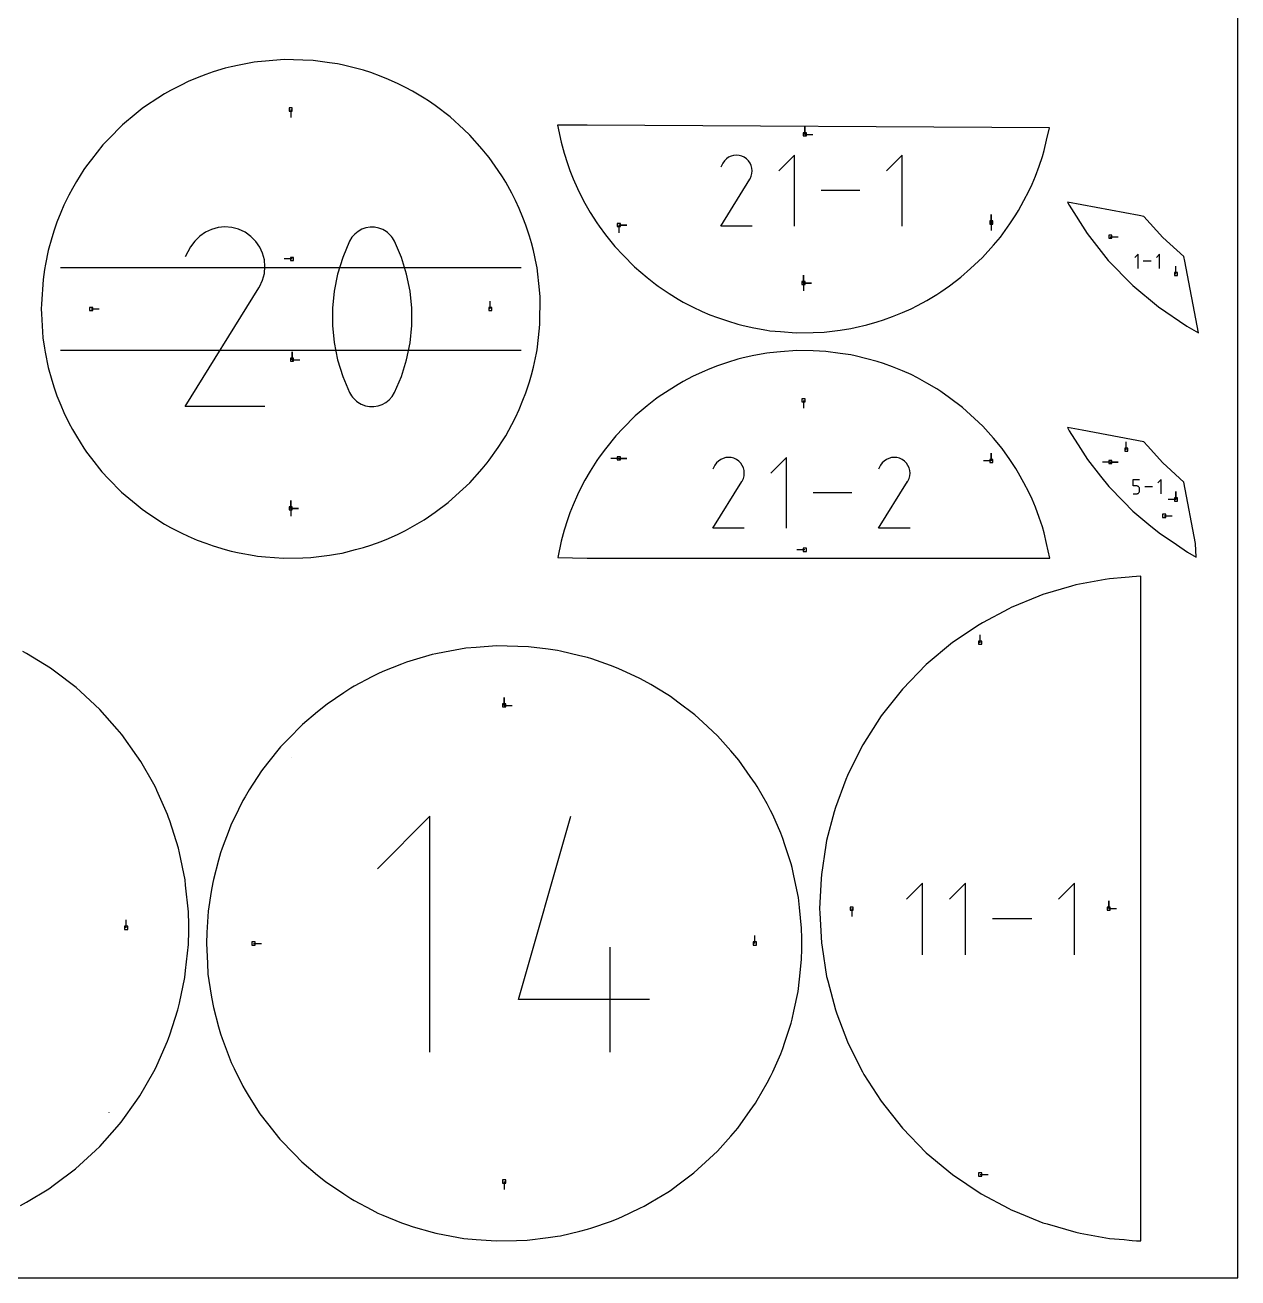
# Model space of a CAD drawing. Extents: x 0 to 800, y 0 to 1000.
# Drawn here: x 581.3 to 800, y 0 to 226 of the extents above; entities that cross this region are included whole.
import ezdxf

# ---------------------------------------------------------------- set-up
doc = ezdxf.new("R2010")
doc.units = 0
doc.header["$MEASUREMENT"] = 0
for name, color, linetype in [('annotation', 7, 'Continuous'), ('boundary', 7, 'Continuous'), ('frame', 7, 'Continuous'), ('hole', 7, 'Continuous')]:
    doc.layers.add(name, color=color, linetype=linetype)

msp = doc.modelspace()

# ---------------------------------------------------------------- linework, layer by layer
at = {"layer": 'annotation', "color": 1}
for p, q in [((629.187559, 210.806537), (629.187559, 209.377787)), ((680.188838, 207.977343), (680.188838, 207.977343)), ((721.907271, 206.310512), (721.907271, 207.739262)), ((721.907271, 206.310512), (721.907271, 207.739262)), ((721.907271, 207.739262), (721.907271, 206.310512)), ((721.907271, 206.310512), (723.336021, 206.310512)), ((707.400898, 201.557623), (707.105149, 201.138246)), ((707.75573, 201.907705), (707.400898, 201.557623)), ((708.158855, 202.185689), (707.75573, 201.907705)), ((708.59948, 202.388772), (708.158855, 202.185689)), ((709.066813, 202.51415), (708.59948, 202.388772)), ((709.550063, 202.559019), (709.066813, 202.51415)), ((710.038439, 202.520577), (709.550063, 202.559019)), ((710.521148, 202.396019), (710.038439, 202.520577)), ((710.9874, 202.182543), (710.521148, 202.396019)), ((711.404412, 201.886424), (710.9874, 202.182543)), ((710.9874, 202.182543), (710.9874, 202.182543)), ((711.753079, 201.531084), (711.404412, 201.886424)), ((712.030301, 201.127412), (711.753079, 201.531084)), ((720.035396, 202.559331), (717.194236, 199.717369)), ((720.035396, 189.77932), (720.035396, 202.559331)), ((739.449456, 202.559331), (736.608296, 199.717369)), ((739.449456, 189.77932), (739.449456, 202.559331)), ((707.105149, 201.138246), (706.732472, 200.423348)), ((712.232978, 200.686299), (712.030301, 201.127412)), ((712.35801, 200.218636), (712.232978, 200.686299)), ((712.236228, 198.765251), (712.362735, 199.247221)), ((712.402295, 199.735313), (712.35801, 200.218636)), ((712.362735, 199.247221), (712.402295, 199.735313)), ((706.724457, 189.779216), (711.969183, 198.222551)), ((711.969183, 198.222551), (711.975453, 198.230309)), ((711.969183, 198.222551), (711.969183, 198.222551)), ((711.975453, 198.230309), (711.981465, 198.238134)), ((711.981465, 198.238134), (711.98726, 198.24609)), ((711.98726, 198.24609), (711.992877, 198.254244)), ((711.992877, 198.254244), (711.998355, 198.262662)), ((711.998355, 198.262662), (712.003734, 198.27141)), ((712.003734, 198.27141), (712.009054, 198.280553)), ((712.009054, 198.280553), (712.014355, 198.290159)), ((712.014355, 198.290159), (712.019674, 198.300292)), ((712.019674, 198.300292), (712.236228, 198.765251)), ((712.019674, 198.300292), (712.019674, 198.300292)), ((731.816593, 196.169325), (724.828701, 196.169325)), ((688.3478, 189.950101), (689.77655, 189.9501)), ((688.3478, 189.950101), (689.77655, 189.9501)), ((689.77655, 189.9501), (688.3478, 189.950101)), ((688.3478, 189.950101), (688.3478, 188.521351)), ((755.530763, 190.426351), (755.530763, 191.8551)), ((755.530763, 190.426351), (755.530763, 191.8551)), ((755.530763, 191.8551), (755.530763, 190.426351)), ((755.530763, 190.426351), (755.530763, 188.997601)), ((612.775696, 187.957834), (611.876356, 187.070534)), ((613.797435, 188.662398), (612.775696, 187.957834)), ((614.914219, 189.177121), (613.797435, 188.662398)), ((616.098698, 189.494897), (614.914219, 189.177121)), ((617.323519, 189.608621), (616.098698, 189.494897)), ((618.561331, 189.511187), (617.323519, 189.608621)), ((619.784781, 189.19549), (618.561331, 189.511187)), ((620.966518, 188.654424), (619.784781, 189.19549)), ((622.023455, 187.903897), (620.966518, 188.654424)), ((620.966518, 188.654424), (620.966518, 188.654424)), ((622.907169, 187.003269), (622.023455, 187.903897)), ((640.22178, 187.739859), (639.803644, 187.044521)), ((640.742887, 188.332411), (640.22178, 187.739859)), ((641.349711, 188.816441), (640.742887, 188.332411)), ((642.024998, 189.186215), (641.349711, 188.816441)), ((642.751494, 189.435999), (642.024998, 189.186215)), ((643.511946, 189.560057), (642.751494, 189.435999)), ((644.289101, 189.552656), (643.511946, 189.560057)), ((645.065703, 189.408062), (644.289101, 189.552656)), ((645.824501, 189.120538), (645.065703, 189.408062)), ((646.114981, 188.967893), (645.824501, 189.120538)), ((645.824501, 189.120538), (645.824501, 189.120538)), ((646.393724, 188.792561), (646.114981, 188.967893)), ((646.659376, 188.595929), (646.393724, 188.792561)), ((646.910584, 188.379385), (646.659376, 188.595929)), ((647.145992, 188.144316), (646.910584, 188.379385)), ((647.364247, 187.892111), (647.145992, 188.144316)), ((647.563995, 187.624157), (647.364247, 187.892111)), ((647.74388, 187.341841), (647.563995, 187.624157)), ((712.400366, 189.779216), (706.724457, 189.779216)), ((776.983335, 187.855365), (778.412085, 187.855365)), ((611.126765, 186.007603), (610.182197, 184.195658)), ((611.876356, 187.070534), (611.126765, 186.007603)), ((623.609803, 185.980142), (622.907169, 187.003269)), ((624.123497, 184.862121), (623.609803, 185.980142)), ((639.803644, 187.044521), (638.561976, 184.124605)), ((639.803644, 187.044521), (639.803644, 187.044521)), ((647.902549, 187.046552), (647.74388, 187.341841)), ((649.150236, 184.120618), (647.902549, 187.046552)), ((647.902549, 187.046552), (647.902549, 187.046552)), ((624.440396, 183.676806), (624.123497, 184.862121)), ((624.55264, 182.451801), (624.440396, 183.676806)), ((629.425684, 183.83812), (627.996934, 183.83812)), ((638.561976, 184.124605), (637.630725, 181.120009)), ((650.086001, 181.111507), (649.150236, 184.120618)), ((781.982673, 184.683231), (781.415654, 184.116052)), ((781.982673, 182.132688), (781.982673, 184.683231)), ((784.33388, 183.407959), (782.939286, 183.407959)), ((785.857192, 184.683231), (785.290173, 184.116052)), ((785.857192, 182.132688), (785.857192, 184.683231)), ((587.707241, 182.319518), (590.17341, 182.319469)), ((590.17341, 182.319469), (670.744043, 182.319476)), ((624.131734, 179.99313), (624.452372, 181.214708)), ((624.452372, 181.214708), (624.55264, 182.451801)), ((637.630725, 181.120009), (637.009891, 178.05469)), ((650.709845, 178.043179), (650.086001, 181.111507)), ((721.669147, 179.490367), (721.669147, 180.919117)), ((721.669147, 179.490367), (721.669147, 180.919117)), ((721.669147, 180.919117), (721.669147, 179.490367)), ((721.669147, 179.490367), (721.669147, 180.919117)), ((721.669147, 180.919117), (721.669147, 179.490367)), ((788.832284, 181.110328), (788.832284, 182.539078)), ((610.161884, 157.21759), (623.454895, 178.617631)), ((623.454895, 178.617631), (623.470786, 178.637295)), ((623.454895, 178.617631), (623.454895, 178.617631)), ((623.470786, 178.637295), (623.486025, 178.657127)), ((623.486025, 178.657127), (623.500713, 178.677292)), ((623.500713, 178.677292), (623.514949, 178.697959)), ((623.514949, 178.697959), (623.528834, 178.719295)), ((623.528834, 178.719295), (623.542468, 178.741467)), ((623.542468, 178.741467), (623.555952, 178.764642)), ((623.555952, 178.764642), (623.569385, 178.788987)), ((623.569385, 178.788987), (623.582869, 178.81467)), ((623.582869, 178.81467), (624.131734, 179.99313)), ((623.582869, 178.81467), (623.582869, 178.81467)), ((721.669147, 179.490367), (721.669146, 178.061617)), ((721.669147, 179.490367), (723.097896, 179.490367)), ((721.669147, 179.490367), (723.097896, 179.490367)), ((723.097896, 179.490367), (721.669147, 179.490367)), ((637.009891, 178.05469), (636.699474, 174.952607)), ((651.021766, 174.939592), (650.709845, 178.043179)), ((593.215376, 174.819516), (594.644126, 174.819516)), ((636.699474, 174.952607), (636.699474, 171.837717)), ((651.021766, 171.824702), (651.021766, 174.939592)), ((665.181873, 174.819516), (665.181873, 176.248266)), ((636.699474, 171.837717), (637.009891, 168.733979)), ((650.709845, 168.722468), (651.021766, 171.824702)), ((590.173432, 167.319503), (587.707249, 167.319479)), ((670.744029, 167.319493), (590.173432, 167.319503)), ((637.009891, 168.733979), (637.630725, 165.66535)), ((650.086001, 165.656848), (650.709845, 168.722468)), ((629.425684, 165.652641), (629.425684, 167.081391)), ((629.425684, 165.652641), (629.425684, 167.081391)), ((629.425684, 167.081391), (629.425684, 165.652641)), ((629.425684, 165.652641), (630.854434, 165.652641)), ((637.630725, 165.66535), (638.561976, 162.655788)), ((649.150236, 162.651801), (650.086001, 165.656848)), ((638.561976, 162.655788), (639.803644, 159.729252)), ((647.902549, 159.731283), (649.150236, 162.651801)), ((639.803644, 159.729252), (639.803644, 159.729252)), ((639.803644, 159.729252), (639.961737, 159.434551)), ((639.961737, 159.434551), (640.140293, 159.153642)), ((640.140293, 159.153642), (640.338561, 158.887379)), ((640.338561, 158.887379), (640.555787, 158.636615)), ((640.555787, 158.636615), (640.791221, 158.402201)), ((640.791221, 158.402201), (641.044109, 158.184991)), ((646.356709, 157.966661), (646.963273, 158.449368)), ((646.963273, 158.449368), (647.484372, 159.039475)), ((647.484372, 159.039475), (647.902549, 159.731283)), ((647.902549, 159.731283), (647.902549, 159.731283)), ((721.669146, 158.32276), (721.669146, 156.894011)), ((624.54775, 157.21759), (610.161884, 157.21759)), ((641.044109, 158.184991), (641.313698, 157.985838)), ((641.313698, 157.985838), (641.599238, 157.805593)), ((641.599238, 157.805593), (641.899975, 157.645109)), ((641.899975, 157.645109), (641.899975, 157.645109)), ((641.899975, 157.645109), (642.652795, 157.363685)), ((642.652795, 157.363685), (643.424875, 157.223869)), ((643.424875, 157.223869), (644.198761, 157.21996)), ((644.198761, 157.21996), (644.956998, 157.346256)), ((644.956998, 157.346256), (645.682132, 157.597057)), ((645.682132, 157.597057), (646.356709, 157.966661)), ((779.863023, 149.421265), (779.863023, 150.850015)), ((688.3478, 147.863027), (686.91905, 147.863027)), ((688.3478, 147.863027), (689.77655, 147.863027)), ((688.3478, 147.863027), (689.77655, 147.863027)), ((689.77655, 147.863027), (688.3478, 147.863027)), ((705.982559, 147.032099), (705.68681, 146.612723)), ((706.337392, 147.382182), (705.982559, 147.032099)), ((706.740516, 147.660166), (706.337392, 147.382182)), ((707.181141, 147.863249), (706.740516, 147.660166)), ((707.648474, 147.988626), (707.181141, 147.863249)), ((708.131724, 148.033496), (707.648474, 147.988626)), ((708.6201, 147.995053), (708.131724, 148.033496)), ((709.102809, 147.870496), (708.6201, 147.995053)), ((709.569061, 147.657019), (709.102809, 147.870496)), ((709.986073, 147.360901), (709.569061, 147.657019)), ((709.569061, 147.657019), (709.569061, 147.657019)), ((710.33474, 147.00556), (709.986073, 147.360901)), ((710.611962, 146.601888), (710.33474, 147.00556)), ((718.617057, 148.033807), (715.775897, 145.191846)), ((718.617057, 135.253796), (718.617057, 148.033807)), ((735.866961, 147.032099), (735.571212, 146.612723)), ((736.221794, 147.382182), (735.866961, 147.032099)), ((736.624918, 147.660166), (736.221794, 147.382182)), ((737.065543, 147.863249), (736.624918, 147.660166)), ((737.532876, 147.988626), (737.065543, 147.863249)), ((738.016127, 148.033496), (737.532876, 147.988626)), ((738.504502, 147.995053), (738.016127, 148.033496)), ((738.987212, 147.870496), (738.504502, 147.995053)), ((739.453463, 147.657019), (738.987212, 147.870496)), ((739.870475, 147.360901), (739.453463, 147.657019)), ((739.453463, 147.657019), (739.453463, 147.657019)), ((740.219142, 147.00556), (739.870475, 147.360901)), ((740.496365, 146.601888), (740.219142, 147.00556)), ((755.530763, 147.386777), (754.102013, 147.386777)), ((755.530763, 147.386777), (755.530763, 148.815527)), ((755.530763, 147.386777), (755.530763, 148.815527)), ((755.530763, 148.815527), (755.530763, 147.386777)), ((776.983336, 147.197041), (775.554586, 147.197041)), ((776.983336, 147.197041), (778.412086, 147.197041)), ((776.983336, 147.197041), (778.412086, 147.197041)), ((778.412086, 147.197041), (776.983336, 147.197041)), ((705.68681, 146.612723), (705.314133, 145.897824)), ((710.814639, 146.160775), (710.611962, 146.601888)), ((710.939671, 145.693112), (710.814639, 146.160775)), ((710.817889, 144.239727), (710.944396, 144.721698)), ((710.983956, 145.209789), (710.939671, 145.693112)), ((710.944396, 144.721698), (710.983956, 145.209789)), ((735.571212, 146.612723), (735.198535, 145.897824)), ((740.699042, 146.160775), (740.496365, 146.601888)), ((740.824073, 145.693112), (740.699042, 146.160775)), ((740.702291, 144.239727), (740.828798, 144.721698)), ((740.868359, 145.209789), (740.824073, 145.693112)), ((740.828798, 144.721698), (740.868359, 145.209789)), ((705.306118, 135.253692), (710.550844, 143.697027)), ((710.550844, 143.697027), (710.557114, 143.704786)), ((710.550844, 143.697027), (710.550844, 143.697027)), ((710.557114, 143.704786), (710.563126, 143.71261)), ((710.563126, 143.71261), (710.568921, 143.720566)), ((710.568921, 143.720566), (710.574538, 143.72872)), ((710.574538, 143.72872), (710.580016, 143.737138)), ((710.580016, 143.737138), (710.585395, 143.745886)), ((710.585395, 143.745886), (710.590715, 143.75503)), ((710.590715, 143.75503), (710.596016, 143.764635)), ((710.596016, 143.764635), (710.601336, 143.774768)), ((710.601336, 143.774768), (710.817889, 144.239727)), ((710.601336, 143.774768), (710.601336, 143.774768)), ((735.190521, 135.253692), (740.435246, 143.697027)), ((740.435246, 143.697027), (740.441516, 143.704786)), ((740.435246, 143.697027), (740.435246, 143.697027)), ((740.441516, 143.704786), (740.447529, 143.71261)), ((740.447529, 143.71261), (740.453324, 143.720566)), ((740.453324, 143.720566), (740.45894, 143.72872)), ((740.45894, 143.72872), (740.464419, 143.737138)), ((740.464419, 143.737138), (740.469798, 143.745886)), ((740.469798, 143.745886), (740.475118, 143.75503)), ((740.475118, 143.75503), (740.480418, 143.764635)), ((740.480418, 143.764635), (740.485738, 143.774768)), ((740.485738, 143.774768), (740.702291, 144.239727)), ((740.485738, 143.774768), (740.485738, 143.774768)), ((781.132705, 142.889111), (781.132705, 144.024907)), ((781.132705, 144.024907), (782.265462, 144.024907)), ((781.699083, 142.889111), (781.132705, 142.889111)), ((781.80078, 142.88002), (781.699083, 142.889111)), ((781.896541, 142.853802), (781.80078, 142.88002)), ((781.984758, 142.812039), (781.896541, 142.853802)), ((782.06382, 142.756311), (781.984758, 142.812039)), ((782.132118, 142.688198), (782.06382, 142.756311)), ((782.188041, 142.609283), (782.132118, 142.688198)), ((782.229979, 142.521146), (782.188041, 142.609283)), ((782.256323, 142.425369), (782.229979, 142.521146)), ((782.265462, 142.323532), (782.256323, 142.425369)), ((784.616749, 142.749635), (783.222156, 142.749635)), ((786.140061, 144.024907), (785.573043, 143.457728)), ((786.140061, 141.474364), (786.140061, 144.024907)), ((629.187559, 138.832495), (629.187559, 140.261245)), ((629.187559, 138.832495), (629.187559, 140.261245)), ((629.187559, 140.261245), (629.187559, 138.832495)), ((629.187559, 138.832495), (629.187559, 140.261245)), ((629.187559, 140.261245), (629.187559, 138.832495)), ((730.398254, 141.643802), (723.410362, 141.643802)), ((781.132705, 141.474364), (781.699083, 141.474364)), ((781.699083, 141.474364), (781.800737, 141.483504)), ((781.699083, 141.474364), (781.699083, 141.474364)), ((781.800737, 141.483504), (781.896477, 141.509853)), ((781.896477, 141.509853), (781.984687, 141.551809)), ((781.984687, 141.551809), (782.063754, 141.607764)), ((782.063754, 141.607764), (782.132065, 141.676115)), ((782.132065, 141.676115), (782.188005, 141.755257)), ((782.188005, 141.755257), (782.229961, 141.843586)), ((782.229961, 141.843586), (782.256318, 141.939496)), ((782.256318, 141.939496), (782.265462, 142.041382)), ((782.265462, 142.041382), (782.265462, 142.323532)), ((782.265462, 142.323532), (782.265462, 142.323532)), ((788.832284, 140.452004), (787.403534, 140.452004)), ((788.832284, 140.452004), (788.832284, 141.880754)), ((788.832284, 140.452004), (788.832284, 141.880754)), ((788.832284, 141.880754), (788.832284, 140.452004)), ((629.187559, 138.832495), (630.616309, 138.832495)), ((629.187559, 138.832495), (630.616309, 138.832495)), ((630.616309, 138.832495), (629.187559, 138.832495)), ((629.187559, 138.832495), (629.187559, 137.403745)), ((786.702053, 137.494896), (788.130803, 137.494896)), ((710.982027, 135.253692), (705.306118, 135.253692)), ((740.866429, 135.253692), (735.190521, 135.253692)), ((721.907271, 131.354344), (720.478522, 131.354344)), ((753.528358, 114.603416), (753.528358, 116.032166)), ((667.685917, 103.295459), (667.685917, 104.724209)), ((667.685917, 103.295459), (667.685917, 104.724209)), ((667.685917, 104.724209), (667.685917, 103.295459)), ((667.685917, 103.295459), (669.114667, 103.295459)), ((629.411262, 93.902995), (629.383954, 93.871649)), ((654.304298, 83.295321), (644.848299, 73.836655)), ((654.304298, 40.760664), (654.304298, 83.295321)), ((670.253461, 50.216663), (679.685453, 83.295321)), ((743.133553, 71.234627), (740.253801, 68.354062)), ((743.133553, 58.281021), (743.133553, 71.234627)), ((750.870907, 71.234627), (747.991155, 68.354062)), ((750.870907, 58.281021), (750.870907, 71.234627)), ((770.548674, 71.234627), (767.668921, 68.354062)), ((770.548674, 58.281021), (770.548674, 71.234627)), ((776.702348, 66.631899), (776.702348, 68.060649)), ((776.702348, 66.631899), (776.702348, 68.060649)), ((776.702348, 68.060649), (776.702348, 66.631899)), ((730.354414, 66.631899), (730.354413, 65.203149)), ((776.702348, 66.631899), (778.131098, 66.631899)), ((599.510911, 63.148771), (599.510911, 64.577521)), ((762.812131, 64.757824), (755.729322, 64.757824)), ((712.88592, 60.3497), (712.88592, 61.778449)), ((622.485914, 60.3497), (623.914664, 60.349699)), ((686.791456, 40.760664), (686.791456, 59.651323)), ((693.870785, 50.216663), (670.253461, 50.216663)), ((596.453896, 29.868214), (596.479038, 29.900548)), ((753.528358, 18.66038), (754.957108, 18.66038)), ((667.685917, 17.40394), (667.685917, 15.97519))]:
    msp.add_line(p, q, dxfattribs=at)
at = {"layer": 'boundary', "color": 5}
for p, q in [((622.575473, 219.326332), (619.88042, 218.808095)), ((623.207777, 219.414448), (622.575473, 219.326332)), ((624.641638, 219.542273), (623.207777, 219.414448)), ((628.013705, 219.803292), (624.641638, 219.542273)), ((631.394739, 219.716207), (628.013705, 219.803292)), ((633.215385, 219.641762), (631.394739, 219.716207)), ((636.187813, 219.239289), (633.215385, 219.641762)), ((613.860646, 217.105268), (612.307328, 216.52055)), ((615.224367, 217.566311), (613.860646, 217.105268)), ((617.358146, 218.228119), (615.224367, 217.566311)), ((618.471742, 218.511578), (617.358146, 218.228119)), ((619.88042, 218.808095), (618.471742, 218.511578)), ((637.611584, 219.026745), (636.187813, 219.239289)), ((638.488608, 218.854561), (637.611584, 219.026745)), ((640.903314, 218.249903), (638.488608, 218.854561)), ((642.291953, 217.870456), (640.903314, 218.249903)), ((643.631715, 217.449202), (642.291953, 217.870456)), ((645.486361, 216.759275), (643.631715, 217.449202)), ((609.428056, 215.212019), (607.49392, 214.227594)), ((610.727676, 215.831117), (609.428056, 215.212019)), ((612.307328, 216.52055), (610.727676, 215.831117)), ((646.820374, 216.218255), (645.486361, 216.759275)), ((648.572505, 215.445424), (646.820374, 216.218255)), ((649.883599, 214.784512), (648.572505, 215.445424)), ((651.144261, 214.089508), (649.883599, 214.784512)), ((605.225423, 212.854019), (602.985491, 211.381425)), ((606.442699, 213.622485), (605.225423, 212.854019)), ((607.49392, 214.227594), (606.442699, 213.622485)), ((653.241624, 212.871336), (651.144261, 214.089508)), ((654.043832, 212.348398), (653.241624, 212.871336)), ((602.419326, 210.965954), (601.301484, 210.058913)), ((602.985491, 211.381425), (602.419326, 210.965954)), ((655.213445, 211.509172), (654.043832, 212.348398)), ((657.918624, 209.479153), (655.213445, 211.509172)), ((598.845333, 208.022016), (596.343839, 205.470189)), ((601.301484, 210.058913), (598.845333, 208.022016)), ((660.400736, 207.18175), (657.918624, 209.479153)), ((682.65504, 207.977387), (677.330555, 207.977387)), ((677.330555, 207.977387), (677.960119, 204.907515)), ((765.991534, 207.517324), (682.65504, 207.977387)), ((661.507397, 206.164314), (660.400736, 207.18175)), ((663.695621, 203.669634), (661.507397, 206.164314)), ((765.498672, 205.288903), (765.991534, 207.517324)), ((595.341121, 204.437304), (593.242125, 201.785289)), ((596.343839, 205.470189), (595.341121, 204.437304)), ((664.635391, 202.579161), (663.695621, 203.669634)), ((677.960119, 204.907515), (678.515574, 202.92411)), ((765.043658, 203.405931), (765.498672, 205.288903)), ((593.242125, 201.785289), (592.368607, 200.641059)), ((664.988026, 202.125525), (664.635391, 202.579161)), ((666.595084, 199.82261), (664.988026, 202.125525)), ((678.515574, 202.92411), (679.081339, 201.071399)), ((764.146602, 200.59591), (764.739203, 202.334832)), ((764.739203, 202.334832), (765.043658, 203.405931)), ((591.896309, 199.958623), (590.553417, 197.787281)), ((592.368607, 200.641059), (591.896309, 199.958623)), ((667.399281, 198.628641), (666.595084, 199.82261)), ((679.081339, 201.071399), (679.51727, 199.808312)), ((679.51727, 199.808312), (680.121862, 198.311285)), ((763.472077, 198.77997), (764.146602, 200.59591)), ((590.553417, 197.787281), (589.821363, 196.547767)), ((667.966535, 197.703418), (667.399281, 198.628641)), ((669.065153, 195.685202), (667.966535, 197.703418)), ((680.121862, 198.311285), (680.90278, 196.538494)), ((762.290845, 196.077081), (762.882712, 197.336831)), ((762.882712, 197.336831), (763.472077, 198.77997)), ((589.184998, 195.367831), (588.309221, 193.522473)), ((589.821363, 196.547767), (589.184998, 195.367831)), ((669.722492, 194.404498), (669.065153, 195.685202)), ((670.401125, 192.960072), (669.722492, 194.404498)), ((680.90278, 196.538494), (681.666585, 194.929072)), ((681.666585, 194.929072), (682.221589, 193.899996)), ((761.406278, 194.353665), (762.290845, 196.077081)), ((587.728906, 192.205078), (587.035683, 190.488592)), ((588.309221, 193.522473), (587.728906, 192.205078)), ((671.076888, 191.305374), (670.401125, 192.960072)), ((682.221589, 193.899996), (683.206699, 192.232008)), ((683.206699, 192.232008), (684.377896, 190.33828)), ((759.953394, 191.786556), (760.448123, 192.593486)), ((760.448123, 192.593486), (761.406278, 194.353665)), ((782.178924, 191.669965), (769.246759, 194.107842)), ((769.246759, 194.107842), (769.566545, 193.535056)), ((769.566545, 193.535056), (772.80612, 188.437437)), ((587.035683, 190.488592), (586.535846, 189.04034)), ((671.578141, 189.955914), (671.076888, 191.305374)), ((672.257616, 187.962071), (671.578141, 189.955914)), ((684.377896, 190.33828), (684.789809, 189.743097)), ((757.162064, 187.775741), (758.871202, 190.179856)), ((758.871202, 190.179856), (759.953394, 191.786556)), ((783.004379, 191.514356), (782.178924, 191.669965)), ((786.448734, 187.696039), (783.004379, 191.514356)), ((586.115415, 187.663555), (585.478532, 185.389388)), ((586.535846, 189.04034), (586.115415, 187.663555)), ((672.606703, 186.733953), (672.257616, 187.962071)), ((684.789809, 189.743097), (685.965284, 188.20333)), ((685.965284, 188.20333), (687.613148, 186.10039)), ((755.897435, 186.308315), (757.162064, 187.775741)), ((772.80612, 188.437437), (776.624851, 183.582881)), ((790.267051, 184.251684), (786.448734, 187.696039)), ((585.478532, 185.389388), (584.968585, 182.902791)), ((672.944832, 185.33468), (672.606703, 186.733953)), ((687.613148, 186.10039), (689.145252, 184.500453)), ((753.950161, 184.092675), (755.897435, 186.308315)), ((673.509947, 182.779579), (672.944832, 185.33468)), ((689.145252, 184.500453), (691.204002, 182.387995)), ((751.785397, 182.089003), (753.950161, 184.092675)), ((776.624851, 183.582881), (780.922501, 179.146694)), ((790.42266, 183.426228), (790.267051, 184.251684)), ((792.860536, 170.494064), (790.42266, 183.426228)), ((584.789392, 181.905752), (584.535415, 180.141809)), ((584.968585, 182.902791), (584.789392, 181.905752)), ((673.607909, 182.210281), (673.509947, 182.779579)), ((674.053706, 178.294601), (673.607909, 182.210281)), ((691.204002, 182.387995), (693.469043, 180.498415)), ((750.05511, 180.533811), (751.785397, 182.089003)), ((584.535415, 180.141809), (584.26488, 175.698634)), ((693.469043, 180.498415), (694.9733, 179.27783)), ((694.9733, 179.27783), (695.467078, 178.915478)), ((695.467078, 178.915478), (697.420626, 177.631161)), ((746.422854, 177.881646), (747.996777, 179.010975)), ((747.996777, 179.010975), (750.05511, 180.533811)), ((780.922501, 179.146694), (781.047674, 179.018256)), ((781.047674, 179.018256), (785.6535, 175.175908)), ((674.155555, 176.978837), (674.053706, 178.294601)), ((674.140537, 172.153688), (674.155555, 176.978837)), ((697.420626, 177.631161), (699.058689, 176.597053)), ((699.058689, 176.597053), (699.975507, 176.06931)), ((742.197558, 175.427891), (743.894004, 176.363143)), ((743.894004, 176.363143), (745.723211, 177.425568)), ((745.723211, 177.425568), (746.422854, 177.881646)), ((584.26488, 175.698634), (584.219564, 174.819516)), ((584.219564, 174.819516), (584.26488, 173.940397)), ((699.975507, 176.06931), (701.662357, 175.210747)), ((701.662357, 175.210747), (703.411229, 174.37764)), ((703.411229, 174.37764), (704.788915, 173.776354)), ((737.730825, 173.449419), (739.525978, 174.177458)), ((739.525978, 174.177458), (741.054092, 174.851479)), ((741.054092, 174.851479), (742.197558, 175.427891)), ((785.6535, 175.175908), (790.76771, 171.712621)), ((584.26488, 173.940397), (584.52072, 169.629339)), ((674.053706, 171.344431), (674.140537, 172.153688)), ((704.788915, 173.776354), (706.143636, 173.266394)), ((706.143636, 173.266394), (707.978766, 172.645977)), ((707.978766, 172.645977), (709.839734, 172.068785)), ((709.839734, 172.068785), (710.810952, 171.821567)), ((710.810952, 171.821567), (712.706581, 171.42255)), ((730.970196, 171.442342), (733.076172, 171.969692)), ((733.076172, 171.969692), (734.944834, 172.480306)), ((734.944834, 172.480306), (736.113302, 172.847701)), ((736.113302, 172.847701), (737.730825, 173.449419)), ((584.52072, 169.629339), (584.789393, 167.733279)), ((673.607909, 167.428751), (674.053706, 171.344431)), ((712.706581, 171.42255), (715.057061, 170.970572)), ((715.057061, 170.970572), (715.608522, 170.893721)), ((715.608522, 170.893721), (717.538039, 170.721711)), ((717.538039, 170.721711), (720.367657, 170.497148)), ((720.367657, 170.497148), (723.427729, 170.570014)), ((723.427729, 170.570014), (725.364047, 170.627418)), ((725.364047, 170.627418), (728.289364, 171.006156)), ((728.289364, 171.006156), (730.205302, 171.292173)), ((730.205302, 171.292173), (730.970196, 171.442342)), ((790.76771, 171.712621), (792.860536, 170.494064)), ((584.789393, 167.733279), (584.910165, 166.995596)), ((673.509947, 166.859453), (673.607909, 167.428751)), ((720.478974, 167.319064), (717.538039, 167.091417)), ((723.427729, 167.243113), (720.478974, 167.319064)), ((584.910165, 166.995596), (585.478532, 164.249643)), ((672.944833, 164.304351), (673.509947, 166.859453)), ((707.978766, 165.16715), (706.143636, 164.546733)), ((709.839733, 165.744342), (707.978766, 165.16715)), ((710.810952, 165.99156), (709.839733, 165.744342)), ((712.706581, 166.390577), (710.810952, 165.99156)), ((715.057061, 166.842555), (712.706581, 166.390577)), ((715.608522, 166.919406), (715.057061, 166.842555)), ((717.538039, 167.091417), (715.608522, 166.919406)), ((725.696972, 167.157986), (723.427729, 167.243113)), ((728.289364, 166.806971), (725.696972, 167.157986)), ((730.205302, 166.520955), (728.289364, 166.806971)), ((730.970196, 166.370785), (730.205302, 166.520955)), ((733.076172, 165.843435), (730.970196, 166.370785)), ((734.944834, 165.332821), (733.076172, 165.843435)), ((736.113302, 164.965426), (734.944834, 165.332821)), ((585.478532, 164.249643), (586.115415, 161.975477)), ((672.257616, 161.67696), (672.606703, 162.905079)), ((672.606703, 162.905079), (672.944833, 164.304351)), ((703.411228, 163.435488), (701.662357, 162.60238)), ((704.788915, 164.036773), (703.411228, 163.435488)), ((706.143636, 164.546733), (704.788915, 164.036773)), ((737.730825, 164.363708), (736.113302, 164.965426)), ((739.525978, 163.635669), (737.730825, 164.363708)), ((741.054092, 162.961648), (739.525978, 163.635669)), ((742.197558, 162.385236), (741.054092, 162.961648)), ((586.115415, 161.975477), (586.535846, 160.598692)), ((586.535846, 160.598692), (587.035683, 159.15044)), ((671.578141, 159.683118), (672.257616, 161.67696)), ((699.058689, 161.216074), (697.420626, 160.181966)), ((699.975507, 161.743817), (699.058689, 161.216074)), ((701.662357, 162.60238), (699.975507, 161.743817)), ((743.894004, 161.449984), (742.197558, 162.385236)), ((745.723211, 160.387559), (743.894004, 161.449984)), ((587.035683, 159.15044), (587.728906, 157.433954)), ((670.401125, 156.678959), (671.076889, 158.333658)), ((671.076889, 158.333658), (671.578141, 159.683118)), ((694.9733, 158.535297), (693.469043, 157.314712)), ((695.467078, 158.897649), (694.9733, 158.535297)), ((697.420626, 160.181966), (695.467078, 158.897649)), ((746.422854, 159.931481), (745.723211, 160.387559)), ((747.996777, 158.802152), (746.422854, 159.931481)), ((750.356089, 157.03168), (747.996777, 158.802152)), ((587.728906, 157.433954), (588.309221, 156.116559)), ((588.309221, 156.116559), (589.184998, 154.2712)), ((669.722492, 155.234533), (670.401125, 156.678959)), ((693.469043, 157.314712), (691.326921, 155.53824)), ((752.520853, 155.028008), (750.356089, 157.03168)), ((589.184998, 154.2712), (589.821363, 153.091265)), ((667.966535, 151.935614), (669.065153, 153.95383)), ((669.065153, 153.95383), (669.722492, 155.234533)), ((691.326921, 155.53824), (689.145252, 153.312674)), ((753.988984, 153.680538), (752.520853, 155.028008)), ((589.821363, 153.091265), (590.553417, 151.851751)), ((590.553417, 151.851751), (591.896309, 149.680409)), ((667.399281, 151.01039), (667.966535, 151.935614)), ((687.795915, 151.922741), (685.965284, 149.609797)), ((689.145252, 153.312674), (687.795915, 151.922741)), ((755.897435, 151.504813), (753.988984, 153.680538)), ((757.469613, 149.641749), (755.897435, 151.504813)), ((771.906567, 152.94811), (769.246759, 153.449518)), ((769.246759, 153.449518), (769.586957, 152.840171)), ((769.586957, 152.840171), (771.608292, 149.662297)), ((783.004379, 150.856032), (771.906567, 152.94811)), ((591.896309, 149.680409), (592.368607, 148.997973)), ((664.988026, 147.513506), (666.595084, 149.816421)), ((666.595084, 149.816421), (667.399281, 151.01039)), ((685.965284, 149.609797), (684.789809, 148.07003)), ((758.871202, 147.633271), (757.469613, 149.641749)), ((771.608292, 149.662297), (772.902374, 147.627786)), ((783.670288, 150.117824), (783.004379, 150.856032)), ((786.448734, 147.037715), (783.670288, 150.117824)), ((592.368607, 148.997973), (593.242125, 147.853742)), ((593.242125, 147.853742), (595.131561, 145.442518)), ((663.695621, 145.969397), (664.635391, 147.05987)), ((664.635391, 147.05987), (664.988026, 147.513506)), ((684.377896, 147.474847), (683.206698, 145.581119)), ((684.789809, 148.07003), (684.377896, 147.474847)), ((759.953394, 146.026572), (758.871202, 147.633271)), ((772.902374, 147.627786), (775.239743, 144.674595)), ((787.186942, 146.371806), (786.448734, 147.037715)), ((595.131561, 145.442518), (596.343839, 144.168842)), ((661.462882, 143.428952), (663.695621, 145.969397)), ((683.206698, 145.581119), (682.221589, 143.913132)), ((760.448123, 145.219641), (759.953394, 146.026572)), ((761.406278, 143.459462), (760.448123, 145.219641)), ((775.239743, 144.674595), (776.736154, 142.783929)), ((790.267051, 143.59336), (787.186942, 146.371806)), ((596.343839, 144.168842), (598.704395, 141.746705)), ((658.980771, 141.131548), (661.462882, 143.428952)), ((681.666585, 142.884055), (680.90278, 141.274633)), ((682.221589, 143.913132), (681.666585, 142.884055)), ((762.290845, 141.736046), (761.406278, 143.459462)), ((776.736154, 142.783929), (779.364791, 140.086718)), ((792.359129, 132.495548), (790.267051, 143.59336)), ((598.704395, 141.746705), (601.301484, 139.580118)), ((657.573523, 139.87594), (658.980771, 141.131548)), ((680.90278, 141.274633), (680.121862, 139.501842)), ((762.882712, 140.476296), (762.290845, 141.736046)), ((763.472077, 139.033157), (762.882712, 140.476296)), ((601.301484, 139.580118), (602.419327, 138.673078)), ((602.419327, 138.673078), (602.985491, 138.257606)), ((602.985491, 138.257606), (605.225423, 136.785012)), ((654.043832, 137.290634), (655.213445, 138.12986)), ((655.213445, 138.12986), (657.573523, 139.87594)), ((679.51727, 138.004815), (679.081339, 136.741728)), ((680.121862, 139.501842), (679.51727, 138.004815)), ((764.146602, 137.217217), (763.472077, 139.033157)), ((779.364791, 140.086718), (781.047674, 138.359932)), ((781.047674, 138.359932), (783.939704, 135.947295)), ((605.225423, 136.785012), (606.442699, 136.016547)), ((606.442699, 136.016547), (607.49392, 135.411438)), ((651.144261, 135.549523), (653.241624, 136.767696)), ((653.241624, 136.767696), (654.043832, 137.290634)), ((679.081339, 136.741728), (678.515574, 134.889017)), ((764.739203, 135.478295), (764.146602, 137.217217)), ((783.939704, 135.947295), (785.791216, 134.402697)), ((607.49392, 135.411438), (609.428056, 134.427013)), ((609.428056, 134.427013), (610.727677, 133.807915)), ((610.727677, 133.807915), (612.307328, 133.118482)), ((645.486361, 132.879757), (646.820374, 133.420777)), ((646.820374, 133.420777), (648.572505, 134.193607)), ((648.572505, 134.193607), (649.883599, 134.854519)), ((649.883599, 134.854519), (651.144261, 135.549523)), ((678.515574, 134.889017), (677.960119, 132.905612)), ((765.043658, 134.407196), (764.739203, 135.478295)), ((765.498672, 132.524224), (765.043658, 134.407196)), ((785.791216, 134.402697), (788.915991, 132.300213)), ((612.307328, 133.118482), (613.860646, 132.533764)), ((613.860646, 132.533764), (615.224367, 132.07272)), ((615.224367, 132.07272), (617.358146, 131.410913)), ((617.358146, 131.410913), (618.471742, 131.127454)), ((618.471742, 131.127454), (619.88042, 130.830936)), ((638.488608, 130.78447), (640.903314, 131.389128)), ((640.903314, 131.389128), (642.291953, 131.768575)), ((642.291953, 131.768575), (643.631715, 132.189829)), ((643.631715, 132.189829), (645.486361, 132.879757)), ((677.960119, 132.905612), (677.358885, 129.973884)), ((766.071759, 129.83574), (765.498672, 132.524224)), ((788.915991, 132.300213), (790.916509, 130.954179)), ((792.484691, 130.051972), (792.359129, 132.495548)), ((619.88042, 130.830936), (622.575473, 130.3127)), ((622.575473, 130.3127), (623.207777, 130.224583)), ((623.207777, 130.224583), (624.641638, 130.096759)), ((624.641638, 130.096759), (627.88607, 129.839276)), ((627.88607, 129.839276), (631.394739, 129.922824)), ((631.394739, 129.922824), (632.833654, 129.965482)), ((632.833654, 129.965482), (636.187813, 130.399742)), ((636.187813, 130.399742), (637.611584, 130.612286)), ((637.611584, 130.612286), (638.488608, 130.78447)), ((677.358885, 129.973884), (682.65504, 129.83574)), ((682.65504, 129.83574), (766.071759, 129.83574)), ((790.916509, 130.954179), (792.484691, 130.051972)), ((782.49584, 126.596298), (781.716678, 126.539296)), ((782.49584, 31.480473), (782.49584, 126.596298)), ((770.001176, 124.80116), (764.848378, 123.301258)), ((770.779658, 125.027764), (770.001176, 124.80116)), ((776.059367, 125.989902), (770.779658, 125.027764)), ((776.857022, 126.135261), (776.059367, 125.989902)), ((779.68128, 126.375782), (776.857022, 126.135261)), ((780.391111, 126.436247), (779.68128, 126.375782)), ((780.957966, 126.481362), (780.391111, 126.436247)), ((781.716678, 126.539296), (780.957966, 126.481362)), ((764.097322, 122.99581), (759.126057, 120.974038)), ((764.848378, 123.301258), (764.097322, 122.99581)), ((758.665543, 120.73978), (753.928509, 118.217571)), ((759.126057, 120.974038), (758.665543, 120.73978)), ((753.326158, 117.837166), (748.548063, 114.622258)), ((753.928509, 118.217571), (753.326158, 117.837166)), ((581.534986, 112.630759), (580.864596, 113.020129)), ((660.790925, 113.605211), (656.902262, 112.912166)), ((662.657584, 113.753352), (660.790925, 113.605211)), ((666.303254, 114.031899), (662.657584, 113.753352)), ((668.248506, 113.981796), (666.303254, 114.031899)), ((672.049866, 113.871258), (668.248506, 113.981796)), ((675.603131, 113.411216), (672.049866, 113.871258)), ((677.313295, 113.179657), (675.603131, 113.411216)), ((677.817884, 113.080592), (677.313295, 113.179657)), ((681.305015, 112.257637), (677.817884, 113.080592)), ((748.548063, 114.622258), (743.80452, 110.665023)), ((585.851681, 110.025527), (581.534986, 112.630759)), ((650.043188, 111.068777), (649.149499, 110.732364)), ((651.270842, 111.449543), (650.043188, 111.068777)), ((654.710985, 112.450916), (651.270842, 111.449543)), ((655.351684, 112.614002), (654.710985, 112.450916)), ((656.902262, 112.912166), (655.351684, 112.614002)), ((682.694297, 111.909752), (681.305015, 112.257637)), ((683.465119, 111.667387), (682.694297, 111.909752)), ((686.849151, 110.490247), (683.465119, 111.667387)), ((586.606043, 109.467419), (585.851681, 110.025527)), ((590.504424, 106.534022), (586.606043, 109.467419)), ((644.921712, 108.985917), (643.808921, 108.419535)), ((645.830552, 109.382577), (644.921712, 108.985917)), ((649.149499, 110.732364), (645.830552, 109.382577)), ((687.916207, 110.093302), (686.849151, 110.490247)), ((688.924282, 109.64866), (687.916207, 110.093302)), ((692.169342, 108.129807), (688.924282, 109.64866)), ((743.80452, 110.665023), (739.493001, 106.241026)), ((591.297792, 105.799692), (590.504424, 106.534022)), ((640.041542, 106.387498), (638.752814, 105.540252)), ((640.646354, 106.735643), (640.041542, 106.387498)), ((643.808921, 108.419535), (640.646354, 106.735643)), ((692.92367, 107.749557), (692.169342, 108.129807)), ((694.130372, 107.04869), (692.92367, 107.749557)), ((697.202063, 105.204227), (694.130372, 107.04869)), ((739.493001, 106.241026), (735.659221, 101.397169)), ((594.787741, 102.56799), (591.297792, 105.799692)), ((638.752814, 105.540252), (635.780144, 103.540112)), ((697.663607, 104.903359), (697.202063, 105.204227)), ((699.02146, 103.898765), (697.663607, 104.903359)), ((597.91425, 99.010596), (594.787741, 102.56799)), ((634.041278, 102.12916), (631.290023, 99.833963)), ((635.780144, 103.540112), (634.041278, 102.12916)), ((702.085772, 101.584884), (699.02146, 103.898765)), ((631.290023, 99.833963), (628.708254, 97.193429)), ((703.513836, 100.26309), (702.085772, 101.584884)), ((706.168905, 97.802973), (703.513836, 100.26309)), ((735.659221, 101.397169), (732.343804, 96.184784)), ((598.726396, 98.068212), (597.91425, 99.010596)), ((601.470563, 94.2082), (598.726396, 98.068212)), ((708.534177, 95.111727), (706.168905, 97.802973)), ((627.350126, 95.799871), (625.005965, 92.851896)), ((628.708254, 97.193429), (627.350126, 95.799871)), ((709.996041, 93.415436), (708.534177, 95.111727)), ((732.343804, 96.184784), (729.899752, 91.3044)), ((602.165549, 93.176376), (601.470563, 94.2082)), ((604.498277, 89.054665), (602.165549, 93.176376)), ((625.005965, 92.851896), (623.918892, 91.464617)), ((712.072063, 90.495253), (709.996041, 93.415436)), ((623.918892, 91.464617), (621.724217, 88.048799)), ((712.996672, 89.170288), (712.072063, 90.495253)), ((729.581903, 90.659134), (729.295895, 89.900463)), ((729.899752, 91.3044), (729.581903, 90.659134)), ((604.849433, 88.409574), (604.498277, 89.054665)), ((605.066348, 87.947885), (604.849433, 88.409574)), ((713.323037, 88.637968), (712.996672, 89.170288)), ((715.087797, 85.519804), (713.323037, 88.637968)), ((729.295895, 89.900463), (727.402796, 84.878788)), ((606.962915, 83.608165), (605.066348, 87.947885)), ((620.585467, 86.120667), (618.983564, 82.91579)), ((620.951595, 86.799534), (620.585467, 86.120667)), ((621.724217, 88.048799), (620.951595, 86.799534)), ((715.719878, 84.358639), (715.087797, 85.519804)), ((716.110324, 83.5276), (715.719878, 84.358639)), ((727.196311, 84.094731), (725.829576, 78.905022)), ((727.402796, 84.878788), (727.196311, 84.094731)), ((607.178913, 83.079266), (606.962915, 83.608165)), ((607.396096, 82.441965), (607.178913, 83.079266)), ((608.947981, 77.53769), (607.396096, 82.441965)), ((618.479692, 81.854077), (618.080852, 80.866509)), ((618.983564, 82.91579), (618.479692, 81.854077)), ((717.545119, 80.244507), (716.110324, 83.5276)), ((618.080852, 80.866509), (616.81697, 77.513908)), ((717.933914, 79.292489), (717.545119, 80.244507)), ((718.324845, 78.145347), (717.933914, 79.292489)), ((609.128612, 76.720991), (608.947981, 77.53769)), ((616.81697, 77.513908), (616.529392, 76.680667)), ((719.414467, 74.732128), (718.324845, 78.145347)), ((725.704803, 78.103889), (724.878926, 72.801158)), ((725.829576, 78.905022), (725.704803, 78.103889)), ((610.137882, 71.843589), (609.128612, 76.720991)), ((616.162966, 75.372243), (615.250498, 71.907458)), ((616.529392, 76.680667), (616.162966, 75.372243)), ((719.615311, 74.02554), (719.414467, 74.732128)), ((719.940446, 72.555482), (719.615311, 74.02554)), ((720.746244, 68.613624), (719.940446, 72.555482)), ((724.878926, 72.801158), (724.837188, 71.991442)), ((610.244517, 70.849765), (610.137882, 71.843589)), ((610.736002, 66.057321), (610.244517, 70.849765)), ((615.12136, 71.334146), (614.854389, 69.703475)), ((615.250498, 71.907458), (615.12136, 71.334146)), ((724.837188, 71.991442), (724.560922, 66.631898)), ((614.854389, 69.703475), (614.303012, 66.163234)), ((720.938188, 66.82474), (720.746244, 68.613624)), ((610.79699, 63.689298), (610.736002, 66.057321)), ((614.303012, 66.163234), (614.086086, 62.293016)), ((721.314723, 63.114109), (720.938188, 66.82474)), ((724.560922, 66.631898), (724.60266, 65.822181)), ((724.60266, 65.822181), (724.878925, 60.462637)), ((610.810912, 63.148771), (610.79699, 63.689298)), ((610.731482, 60.158721), (610.79699, 62.608244)), ((610.79699, 62.608244), (610.810912, 63.148771)), ((614.086086, 62.293016), (613.985912, 60.3497)), ((721.360861, 61.322648), (721.314723, 63.114109)), ((721.385922, 60.349699), (721.360861, 61.322648)), ((610.244517, 55.447777), (610.731482, 60.158721)), ((613.985912, 60.3497), (614.170355, 56.771528)), ((721.306587, 57.438591), (721.360861, 59.376751)), ((721.360861, 59.376751), (721.385922, 60.349699)), ((724.878925, 60.462637), (725.003699, 59.661504)), ((725.003699, 59.661504), (725.829576, 54.358773)), ((614.170355, 56.771528), (614.270528, 54.828211)), ((720.938188, 53.874659), (721.306587, 57.438591)), ((610.097379, 54.212456), (610.244517, 55.447777)), ((614.270528, 54.828211), (614.854389, 50.995924)), ((725.829576, 54.358773), (726.036061, 53.574716)), ((609.128612, 49.57655), (610.097379, 54.212456)), ((720.673339, 51.651081), (720.938188, 53.874659)), ((726.036061, 53.574716), (727.402796, 48.385007)), ((614.854389, 50.995924), (615.12136, 49.365253)), ((719.940446, 48.143917), (720.673339, 51.651081)), ((607.396096, 43.855577), (608.836401, 48.367303)), ((608.836401, 48.367303), (609.128612, 49.57655)), ((615.12136, 49.365253), (615.250498, 48.791941)), ((615.250498, 48.791941), (616.162966, 45.327156)), ((719.615312, 46.673859), (719.940446, 48.143917)), ((727.402796, 48.385007), (727.688804, 47.626336)), ((727.688804, 47.626336), (729.581903, 42.604661)), ((616.162966, 45.327156), (616.529392, 44.018732)), ((718.324845, 42.554052), (719.414467, 45.967271)), ((719.414467, 45.967271), (719.615312, 46.673859)), ((606.962915, 42.689377), (607.178913, 43.218276)), ((607.178913, 43.218276), (607.396096, 43.855577)), ((616.529392, 44.018732), (616.81697, 43.185491)), ((616.81697, 43.185491), (618.080852, 39.83289)), ((605.066348, 38.349657), (606.962915, 42.689377)), ((717.545119, 40.454892), (717.933914, 41.40691)), ((717.933914, 41.40691), (718.324845, 42.554052)), ((729.581903, 42.604661), (729.899752, 41.959396)), ((729.899752, 41.959396), (732.299153, 37.158988)), ((618.080852, 39.83289), (618.479692, 38.845322)), ((618.479692, 38.845322), (618.983564, 37.783609)), ((716.110324, 37.171799), (717.545119, 40.454892)), ((601.984235, 32.825432), (604.498277, 37.242877)), ((604.498277, 37.242877), (604.849433, 37.887968)), ((604.849433, 37.887968), (605.066348, 38.349657)), ((618.983564, 37.783609), (620.585467, 34.578732)), ((715.087797, 35.179595), (715.719878, 36.34076)), ((715.719878, 36.34076), (716.110324, 37.171799)), ((732.299153, 37.158988), (732.568397, 36.725914)), ((732.568397, 36.725914), (735.659221, 31.866626)), ((620.585467, 34.578732), (620.951595, 33.899865)), ((713.323037, 32.061431), (715.087797, 35.179595)), ((598.613682, 28.084332), (601.470563, 32.089341)), ((601.470563, 32.089341), (601.984235, 32.825432)), ((620.951595, 33.899865), (621.724217, 32.6506)), ((621.724217, 32.6506), (623.647159, 29.627416)), ((712.996672, 31.52911), (713.323037, 32.061431)), ((735.659221, 31.866626), (739.493001, 27.022769)), ((623.647159, 29.627416), (625.005965, 27.847503)), ((709.793155, 27.022967), (712.072063, 30.204146)), ((712.072063, 30.204146), (712.996672, 31.52911)), ((782.4958, 6.6675), (782.49584, 31.480473)), ((594.773512, 23.714924), (597.91425, 27.286946)), ((597.91425, 27.286946), (598.613682, 28.084332)), ((625.005965, 27.847503), (627.229558, 25.038065)), ((627.229558, 25.038065), (629.850808, 22.33361)), ((706.143294, 22.870095), (708.534177, 25.587672)), ((708.534177, 25.587672), (709.793155, 27.022967)), ((739.493001, 27.022769), (743.804521, 22.598772)), ((590.394117, 19.672763), (593.980144, 22.980594)), ((593.980144, 22.980594), (594.773512, 23.714924)), ((704.71523, 21.548302), (706.143294, 22.870095)), ((629.850808, 22.33361), (631.208936, 20.940051)), ((631.208936, 20.940051), (634.041278, 18.570239)), ((701.88722, 18.951153), (704.71523, 21.548302)), ((743.804521, 22.598772), (748.548063, 18.641537)), ((586.606043, 16.830122), (590.394117, 19.672763)), ((634.041278, 18.570239), (635.454406, 17.398326)), ((699.02146, 16.800634), (701.88722, 18.951153)), ((748.548063, 18.641537), (753.673356, 15.193019)), ((581.534986, 13.666783), (585.595267, 16.104866)), ((585.595267, 16.104866), (586.606043, 16.830122)), ((635.454406, 17.398326), (638.752814, 15.159147)), ((697.663607, 15.79604), (699.02146, 16.800634)), ((580.445525, 13.066162), (581.534986, 13.666783)), ((638.752814, 15.159147), (640.041542, 14.311901)), ((640.041542, 14.311901), (640.646354, 13.963756)), ((640.646354, 13.963756), (643.808921, 12.279864)), ((692.92367, 12.949842), (694.130372, 13.650709)), ((694.130372, 13.650709), (697.202063, 15.495172)), ((697.202063, 15.495172), (697.663607, 15.79604)), ((753.673356, 15.193019), (758.665543, 12.524015)), ((643.808921, 12.279864), (644.921712, 11.713482)), ((644.921712, 11.713482), (645.830552, 11.316822)), ((645.830552, 11.316822), (649.149499, 9.967035)), ((688.924282, 11.050739), (692.169342, 12.569592)), ((692.169342, 12.569592), (692.92367, 12.949842)), ((758.665543, 12.524015), (759.126057, 12.289757)), ((759.126057, 12.289757), (759.877112, 11.984309)), ((759.877112, 11.984309), (764.848377, 9.962537)), ((649.149499, 9.967035), (650.043189, 9.630622)), ((650.043189, 9.630622), (651.270842, 9.249856)), ((651.270842, 9.249856), (654.710985, 8.248482)), ((683.465119, 9.032012), (686.849151, 10.209152)), ((686.849151, 10.209152), (687.916207, 10.606097)), ((687.916207, 10.606097), (688.924282, 11.050739)), ((764.848377, 9.962537), (765.626859, 9.735933)), ((765.626859, 9.735933), (770.779658, 8.236031)), ((654.710985, 8.248482), (655.351684, 8.085397)), ((655.351684, 8.085397), (656.902262, 7.787233)), ((656.902262, 7.787233), (660.427134, 7.144885)), ((660.427134, 7.144885), (662.657583, 6.946047)), ((662.657583, 6.946047), (666.22982, 6.669535)), ((669.884988, 6.759749), (671.83024, 6.809853)), ((671.83024, 6.809853), (675.603131, 7.288183)), ((675.603131, 7.288183), (677.313295, 7.519742)), ((677.313295, 7.519742), (677.817884, 7.618807)), ((677.817884, 7.618807), (681.305015, 8.441762)), ((681.305015, 8.441762), (682.694297, 8.789647)), ((682.694297, 8.789647), (683.465119, 9.032012)), ((770.779658, 8.236031), (771.577312, 8.090672)), ((771.577312, 8.090672), (776.857022, 7.128535)), ((776.857022, 7.128535), (779.474937, 6.907595)), ((779.474937, 6.907595), (780.393023, 6.827391)), ((780.393023, 6.827391), (780.957966, 6.782434)), ((780.957966, 6.782434), (781.721415, 6.72415)), ((666.22982, 6.669535), (669.884988, 6.759749)), ((781.721415, 6.72415), (782.4958, 6.6675))]:
    msp.add_line(p, q, dxfattribs=at)
at = {"layer": 'frame', "color": 5}
for p, q in [((800, 0), (800, 1000)), ((0, 0), (800, 0))]:
    msp.add_line(p, q, dxfattribs=at)
at = {"layer": 'hole', "color": 5}
for p, q in [((629.473309, 211.092287), (628.901809, 211.092287)), ((628.901809, 211.092287), (628.901809, 210.520787)), ((628.901809, 210.520787), (629.473309, 210.520787)), ((629.473309, 210.520787), (629.473309, 211.092287)), ((722.193021, 206.596262), (721.621521, 206.596262)), ((721.621521, 206.596262), (721.621521, 206.024762)), ((721.621521, 206.024762), (722.193021, 206.024762)), ((722.193021, 206.024762), (722.193021, 206.596262)), ((688.63355, 190.235851), (688.06205, 190.235851)), ((688.06205, 190.235851), (688.06205, 189.664351)), ((688.63355, 189.664351), (688.63355, 190.235851)), ((755.816513, 190.712101), (755.245013, 190.712101)), ((755.245013, 190.712101), (755.245013, 190.140601)), ((755.245013, 190.140601), (755.816513, 190.140601)), ((755.816513, 190.140601), (755.816513, 190.712101)), ((688.06205, 189.664351), (688.63355, 189.664351)), ((777.269085, 188.141115), (776.697585, 188.141115)), ((776.697585, 188.141115), (776.697585, 187.569615)), ((777.269085, 187.569615), (777.269085, 188.141115)), ((776.697585, 187.569615), (777.269085, 187.569615)), ((629.711434, 184.12387), (629.139934, 184.12387)), ((629.139934, 184.12387), (629.139934, 183.55237)), ((629.139934, 183.55237), (629.711434, 183.55237)), ((629.711434, 183.55237), (629.711434, 184.12387)), ((789.118034, 181.396078), (788.546534, 181.396078)), ((788.546534, 181.396078), (788.546534, 180.824578)), ((789.118034, 180.824578), (789.118034, 181.396078)), ((721.954897, 179.776117), (721.383397, 179.776117)), ((721.383397, 179.776117), (721.383397, 179.204617)), ((721.383397, 179.204617), (721.954897, 179.204617)), ((721.954897, 179.204617), (721.954897, 179.776117)), ((788.546534, 180.824578), (789.118034, 180.824578)), ((593.501126, 175.105266), (592.929626, 175.105266)), ((592.929626, 175.105266), (592.929626, 174.533766)), ((592.929626, 174.533766), (593.501126, 174.533766)), ((593.501126, 174.533766), (593.501126, 175.105266)), ((665.467623, 175.105266), (664.896123, 175.105266)), ((664.896123, 175.105266), (664.896123, 174.533766)), ((664.896123, 174.533766), (665.467623, 174.533766)), ((665.467623, 174.533766), (665.467623, 175.105266)), ((629.711434, 165.938391), (629.139934, 165.938391)), ((629.139934, 165.938391), (629.139934, 165.366891)), ((629.139934, 165.366891), (629.711434, 165.366891)), ((629.711434, 165.366891), (629.711434, 165.938391)), ((721.954896, 158.60851), (721.383396, 158.60851)), ((721.383396, 158.60851), (721.383396, 158.03701)), ((721.954896, 158.03701), (721.954896, 158.60851)), ((721.383396, 158.03701), (721.954896, 158.03701)), ((780.148773, 149.707015), (779.577273, 149.707015)), ((779.577273, 149.707015), (779.577273, 149.135515)), ((780.148773, 149.135515), (780.148773, 149.707015)), ((688.63355, 148.148777), (688.06205, 148.148777)), ((688.06205, 148.148777), (688.06205, 147.577277)), ((688.06205, 147.577277), (688.63355, 147.577277)), ((688.63355, 147.577277), (688.63355, 148.148777)), ((755.816513, 147.672527), (755.245013, 147.672527)), ((755.245013, 147.672527), (755.245013, 147.101027)), ((755.245013, 147.101027), (755.816513, 147.101027)), ((755.816513, 147.101027), (755.816513, 147.672527)), ((777.269086, 147.482791), (776.697586, 147.482791)), ((776.697586, 147.482791), (776.697586, 146.911291)), ((777.269086, 146.911291), (777.269086, 147.482791)), ((779.577273, 149.135515), (780.148773, 149.135515)), ((776.697586, 146.911291), (777.269086, 146.911291)), ((789.118034, 140.737754), (788.546534, 140.737754)), ((788.546534, 140.737754), (788.546534, 140.166254)), ((788.546534, 140.166254), (789.118034, 140.166254)), ((789.118034, 140.166254), (789.118034, 140.737754)), ((629.473309, 139.118245), (628.901809, 139.118245)), ((628.901809, 139.118245), (628.901809, 138.546745)), ((628.901809, 138.546745), (629.473309, 138.546745)), ((629.473309, 138.546745), (629.473309, 139.118245)), ((786.987803, 137.780646), (786.416303, 137.780646)), ((786.416303, 137.780646), (786.416303, 137.209146)), ((786.416303, 137.209146), (786.987803, 137.209146)), ((786.987803, 137.209146), (786.987803, 137.780646)), ((722.193021, 131.640094), (721.621521, 131.640094)), ((721.621521, 131.640094), (721.621521, 131.068594)), ((722.193021, 131.068594), (722.193021, 131.640094)), ((721.621521, 131.068594), (722.193021, 131.068594)), ((753.814108, 114.889166), (753.242608, 114.889166)), ((753.242608, 114.889166), (753.242608, 114.317666)), ((753.242608, 114.317666), (753.814108, 114.317666)), ((753.814108, 114.317666), (753.814108, 114.889166)), ((667.971667, 103.581209), (667.400167, 103.581209)), ((667.400167, 103.581209), (667.400167, 103.009709)), ((667.400167, 103.009709), (667.971667, 103.009709)), ((667.971667, 103.009709), (667.971667, 103.581209)), ((730.640164, 66.917649), (730.068664, 66.917649)), ((730.068664, 66.917649), (730.068664, 66.346149)), ((730.068664, 66.346149), (730.640164, 66.346149)), ((730.640164, 66.346149), (730.640164, 66.917649)), ((776.988098, 66.917649), (776.416598, 66.917649)), ((776.416598, 66.917649), (776.416598, 66.346149)), ((776.416598, 66.346149), (776.988098, 66.346149)), ((776.988098, 66.346149), (776.988098, 66.917649)), ((599.796661, 63.434521), (599.225161, 63.434521)), ((599.225161, 63.434521), (599.225161, 62.863021)), ((599.796661, 62.863021), (599.796661, 63.434521)), ((599.225161, 62.863021), (599.796661, 62.863021)), ((622.771664, 60.63545), (622.200164, 60.63545)), ((622.200164, 60.63545), (622.200164, 60.06395)), ((622.200164, 60.06395), (622.771664, 60.06395)), ((622.771664, 60.06395), (622.771664, 60.63545)), ((713.17167, 60.63545), (712.60017, 60.63545)), ((712.60017, 60.63545), (712.60017, 60.06395)), ((712.60017, 60.06395), (713.17167, 60.06395)), ((713.17167, 60.06395), (713.17167, 60.63545)), ((753.814108, 18.94613), (753.242608, 18.94613)), ((753.242608, 18.94613), (753.242608, 18.37463)), ((753.242608, 18.37463), (753.814108, 18.37463)), ((753.814108, 18.37463), (753.814108, 18.94613)), ((667.971667, 17.68969), (667.400167, 17.68969)), ((667.400167, 17.68969), (667.400167, 17.11819)), ((667.400167, 17.11819), (667.971667, 17.11819)), ((667.971667, 17.11819), (667.971667, 17.68969))]:
    msp.add_line(p, q, dxfattribs=at)

doc.saveas('drawing.dxf')
